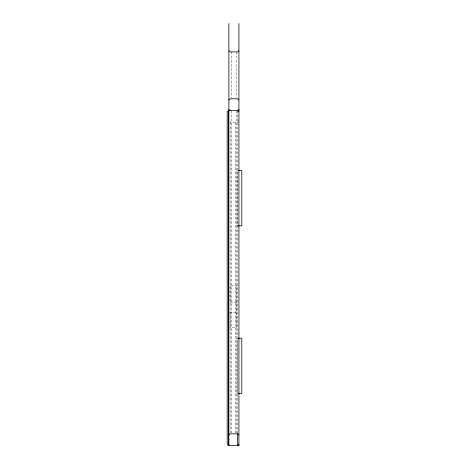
<?xml version="1.0" encoding="UTF-8"?>
<svg xmlns="http://www.w3.org/2000/svg" width="469" height="469" viewBox="0 0 469 469"><rect width="100%" height="100%" fill="white"/><g stroke="black" fill="none" stroke-linecap="round" stroke-linejoin="round"><path stroke-width="0.35" stroke-dasharray="2.35 1.76" d="M238.926 120.938L237.584 122.274L229.927 122.274M238.281 225.859L237.109 225.859L237.109 170.587M236.745 302.405L230.044 302.405L230.044 285.656L236.745 285.656L236.745 327.532L230.044 327.532L230.044 312.46M229.376 312.46L236.745 312.46M238.281 393.491L237.109 393.491L237.109 338.213M237.584 110.549L237.584 433.825M236.411 51.924L236.411 98.091M236.411 110.549L236.411 433.092M235.573 122.274L235.573 433.092M231.387 51.924L231.387 98.091M231.387 110.549L231.387 433.092M230.549 122.274L230.549 433.092"/><path stroke-width="0.7" d="M238.926 50.752L237.754 51.924L230.044 51.924L228.872 50.752M228.872 99.997L230.044 98.824L237.754 98.824L238.926 99.997M238.926 109.377L237.754 110.549L228.538 110.549L227.201 111.892L227.201 444.207L228.538 445.55L238.926 445.55L238.926 23.45M228.872 434.998L230.044 433.825L237.754 433.825L238.926 434.998M238.926 444.207L237.584 445.55L237.584 433.848M238.281 170.587L241.799 170.587L241.799 225.859L238.281 225.859M238.281 338.213L241.799 338.213L241.799 393.491L238.281 393.491M237.584 110.549L238.926 111.892M228.872 109.377L230.044 110.549M228.872 23.45L228.872 445.55M228.538 110.549L228.538 445.55"/></g></svg>
